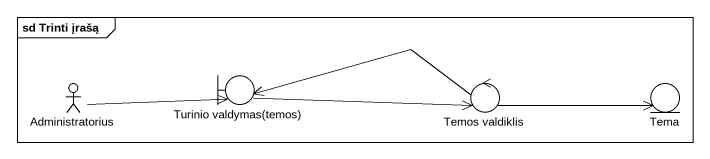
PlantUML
@startuml
mainframe sd Trinti įrašą
boundary "Turinio valdymas(temos)" as Turinio_valdymas_temos
actor Administratorius
control "Temos valdiklis" as Temos_valdiklis
entity Tema
Turinio_valdymas_temos -right-> Temos_valdiklis
Administratorius -right-> Turinio_valdymas_temos
Temos_valdiklis -left-> Turinio_valdymas_temos
Temos_valdiklis -right-> Tema
@enduml
